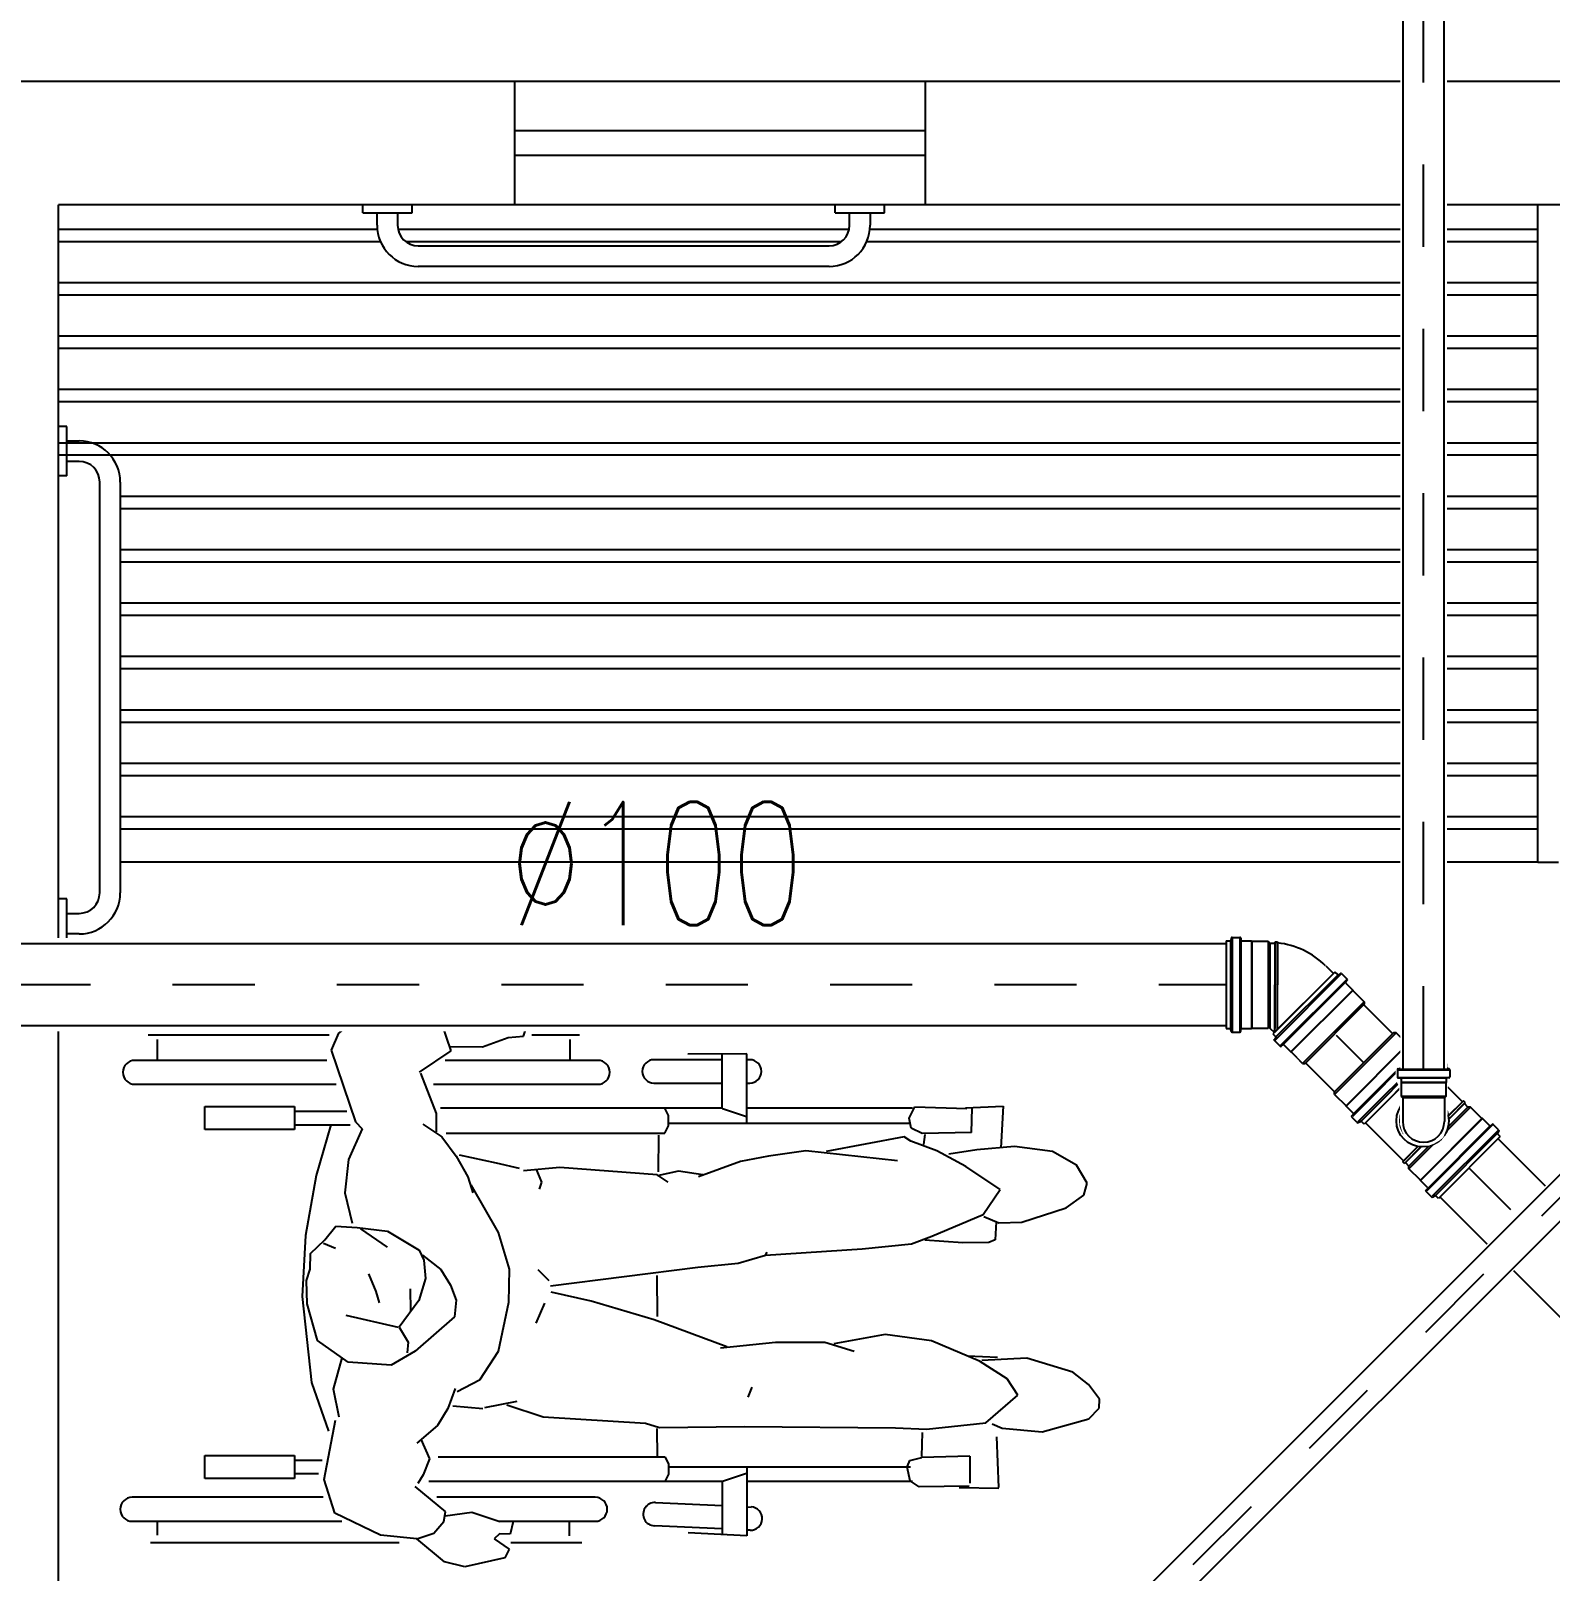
# Model space of a CAD drawing. Header units: inches. Extents: x 542787 to 543192, y 9574025 to 9574373.
# Drawn here: x 543041.507 to 543043.356, y 9574120.146 to 9574122.021 of the extents above; entities that cross this region are included whole.
import ezdxf
from ezdxf.enums import TextEntityAlignment as Align

# ---------------------------------------------------------------- set-up
doc = ezdxf.new("R2010")
doc.units = ezdxf.units.IN
doc.header["$MEASUREMENT"] = 0
doc.linetypes.add('DASHDOT', pattern=[1, 0.5, -0.25, 0, -0.25])
doc.linetypes.add('HIDDEN2', pattern=[4.7625, 3.175, -1.5875])
for name, color, linetype in [('EIXO', 8, 'Continuous'), ('I-ARQ', 8, 'Continuous'), ('I-ESGOTO', 6, 'Continuous'), ('I-NORMO_INST', 4, 'Continuous')]:
    doc.layers.add(name, color=color, linetype=linetype)
doc.styles.add('125', font='ROMANS.SHX', dxfattribs={"width": 0.7, "height": 0.25})
doc.styles.add('25', font='ROMANS.SHX', dxfattribs={"width": 0.7, "height": 0.05})

# ---------------------------------------------------------------- blocks, each defined once
blk = doc.blocks.new('*U158')
at = {"color": 2}
blk.add_wipeout([(0.0201, 0.0201), (1.4558, -1.4155), (1.4155, -1.4558), (-0.0201, -0.0201)], dxfattribs=at)
for p, q in [((0.0177, 0.0177), (1.4533, -1.418)), ((-0.0177, -0.0177), (1.418, -1.4533))]:
    blk.add_line(p, q)
at = {"layer": 'EIXO', "linetype": 'DASHDOT', "ltscale": 0.01}
blk.add_line((0, 0), (1.4356, -1.4356), dxfattribs=at)
blk = doc.blocks.new('*U163')
at = {"color": 2}
blk.add_wipeout([(0, 0.0569), (5.4573, 0.0569), (5.4573, -0.0569), (0, -0.0569)], dxfattribs=at)
for p, q in [((0, 0.05), (5.4573, 0.05)), ((0, -0.05), (5.4573, -0.05))]:
    blk.add_line(p, q)
at = {"layer": 'EIXO', "linetype": 'DASHDOT', "ltscale": 0.01}
blk.add_line((0, 0), (5.4573, 0), dxfattribs=at)
blk = doc.blocks.new('*U154')
at = {"color": 2}
blk.add_wipeout([(0.0403, 0.0403), (1.3982, -1.3177), (1.3177, -1.3982), (-0.0403, -0.0403)], dxfattribs=at)
for p, q in [((0.0354, 0.0354), (1.3933, -1.3226)), ((-0.0354, -0.0354), (1.3226, -1.3933))]:
    blk.add_line(p, q)
at = {"layer": 'EIXO', "linetype": 'DASHDOT', "ltscale": 0.01}
blk.add_line((0, 0), (1.358, -1.358), dxfattribs=at)
blk = doc.blocks.new('*U136')
at = {"color": 2}
blk.add_wipeout([(-0.0584, 0.0651), (-0.0584, 0.0557), (-0.0568, 0.0539), (-0.0542, 0.0537), (-0.054, 0.0535), (-0.054, 0.0411), (-0.0538, 0.0408), (-0.0538, 0.0211), (-0.0533, 0.0206), (-0.0533, 0.0196), (-0.0581, 0.0148), (-0.0599, 0.0166), (-0.0636, 0.0129), (-0.0638, 0.0128), (-0.0664, 0.0143), (-0.0686, 0.0141), (-0.0753, 0.0074), (-0.0754, 0.005), (-0.0737, 0.003), (-0.0737, 0.0027), (-0.0825, -0.0061), (-0.0825, -0.0064), (-0.0965, -0.0204), (-0.0957, -0.0238), (-0.0238, -0.0957), (-0.0204, -0.0965), (-0.0064, -0.0825), (-0.0061, -0.0825), (0.0027, -0.0737), (0.003, -0.0737), (0.005, -0.0754), (0.0074, -0.0753), (0.0141, -0.0686), (0.0143, -0.0664), (0.0128, -0.0638), (0.0129, -0.0636), (0.0166, -0.0599), (0.0149, -0.0582), (0.0439, -0.027), (0.0519, 0.009), (0.0531, 0.0092), (0.0531, 0.0136), (0.0516, 0.0137), (0.0516, 0.0189), (0.0538, 0.0211), (0.0538, 0.0408), (0.054, 0.0411), (0.054, 0.0535), (0.0542, 0.0537), (0.0568, 0.0539), (0.0584, 0.0557), (0.0584, 0.0651), (0.0571, 0.0669), (0.0542, 0.0677), (0.054, 0.0679), (0.054, 0.0723), (-0.054, 0.0723), (-0.054, 0.0679), (-0.0542, 0.0677), (-0.0571, 0.0669)], dxfattribs=at)
for p, q in [((-0.0576, 0.0651), (-0.0576, 0.0557)), ((-0.0569, 0.0661), (-0.054, 0.0669)), ((0.0567, 0.0651), (-0.0566, 0.0651)), ((0.0533, 0.0723), (-0.0532, 0.0723)), ((-0.0532, 0.0723), (-0.0532, 0.0679)), ((0.0533, 0.0723), (0.0533, 0.0679)), ((0.0569, 0.0661), (0.054, 0.0669)), ((0.0577, 0.0651), (0.0577, 0.0557)), ((-0.0567, 0.0547), (-0.0542, 0.0545)), ((0.0567, 0.0557), (-0.0566, 0.0557)), ((-0.0532, 0.0535), (-0.0532, 0.0414)), ((0.0533, 0.0414), (-0.0532, 0.0414)), ((-0.0532, 0.0414), (-0.053, 0.0411)), ((0.053, 0.0411), (-0.053, 0.0411)), ((-0.053, 0.0411), (-0.053, 0.0214)), ((0.0533, 0.0414), (0.053, 0.0411)), ((0.053, 0.0411), (0.053, 0.0214)), ((0.0533, 0.0535), (0.0533, 0.0414)), ((0.0567, 0.0547), (0.0542, 0.0545)), ((-0.0528, 0.0191), (-0.0581, 0.0137)), ((0.053, 0.0214), (-0.053, 0.0214)), ((-0.053, 0.0214), (-0.0528, 0.0212)), ((0.053, 0.0214), (0.0508, 0.0192)), ((0.0508, 0.0192), (0.0508, 0.013)), ((-0.0732, 0.0021), (-0.0817, -0.0064)), ((-0.0748, 0.0055), (-0.0731, 0.0035)), ((-0.068, 0.0135), (-0.0747, 0.0068)), ((0.0061, -0.074), (-0.074, 0.0061)), ((0.0128, -0.0673), (-0.0673, 0.0128)), ((-0.0668, 0.0137), (-0.0642, 0.0121)), ((-0.0599, 0.0155), (-0.063, 0.0123)), ((0.0155, -0.0599), (-0.0599, 0.0155)), ((-0.056, 0.013), (0, 0.013)), ((-0.0542, 0.0098), (0, 0.0098)), ((0.0508, 0.013), (0, 0.013)), ((0.0523, 0.0129), (0, 0.0129)), ((0.0523, 0.0099), (0, 0.0099)), ((0.0508, 0.0098), (0, 0.0098)), ((0.0508, 0.013), (0.0523, 0.0129)), ((0.0508, 0.0098), (0.0523, 0.0099)), ((0.0523, 0.0129), (0.0523, 0.0099)), ((-0.0957, -0.0207), (-0.0817, -0.0068)), ((-0.0817, -0.0064), (-0.0817, -0.0068)), ((-0.0957, -0.0207), (-0.0957, -0.0238)), ((-0.0238, -0.0957), (-0.0957, -0.0238)), ((0.0231, -0.0488), (0.0137, -0.0581)), ((0.0021, -0.0732), (-0.0064, -0.0817)), ((0.0055, -0.0748), (0.0035, -0.0731)), ((0.0135, -0.068), (0.0068, -0.0747)), ((0.0137, -0.0668), (0.0121, -0.0642)), ((0.0155, -0.0599), (0.0123, -0.063)), ((-0.0068, -0.0817), (-0.0207, -0.0957)), ((-0.0064, -0.0817), (-0.0068, -0.0817)), ((-0.0207, -0.0957), (-0.0238, -0.0957))]:
    blk.add_line(p, q)
at = {"color": 8}
for p, q in [((0.0533, 0.0671), (-0.0532, 0.0671)), ((0.0533, 0.0544), (-0.0532, 0.0544)), ((0.0508, 0.0192), (-0.0527, 0.0192)), ((0.0028, -0.0725), (-0.0725, 0.0028)), ((0.0118, -0.0635), (-0.0635, 0.0118)), ((-0.0581, 0.0137), (0.0137, -0.0581)), ((-0.0543, 0.0099), (0, 0.0099)), ((-0.0533, 0.0129), (0, 0.0129)), ((-0.0817, -0.0064), (-0.0064, -0.0817)), ((-0.0817, -0.0068), (-0.0068, -0.0817)), ((-0.0957, -0.0207), (-0.0207, -0.0957))]:
    blk.add_line(p, q, dxfattribs=at)
for centre, radius, start, end in [((-0.0566, 0.0651), 0.001, 105, 180), ((-0.0542, 0.0679), 0.001, 285, 0), ((0.0543, 0.0679), 0.001, 180, 255), ((0.0567, 0.0651), 0.001, 0, 75), ((-0.0566, 0.0557), 0.001, 180, 265), ((-0.0542, 0.0535), 0.001, 0, 85), ((0.0543, 0.0535), 0.001, 95, 180), ((0.0567, 0.0557), 0.001, 275, 0), ((-0.0538, 0.0201), 0.0015, 315, 45), ((-0.074, 0.0061), 0.001, 135, 220), ((-0.0739, 0.0028), 0.001, 315, 40), ((-0.0673, 0.0128), 0.001, 60, 135), ((-0.0637, 0.013), 0.001, 240, 315), ((-0.0458, 0.0201), 0.0972, 315, 353.9013), ((0.0028, -0.0739), 0.001, 50, 135), ((0.0061, -0.074), 0.001, 230, 315), ((0.013, -0.0637), 0.001, 135, 210), ((0.0128, -0.0673), 0.001, 315, 30)]:
    blk.add_arc(centre, radius, start, end)
blk = doc.blocks.new('*U178')
at = {"color": 2}
blk.add_wipeout([(0.0161, -0.0161), (-1.5988, -1.631), (-1.631, -1.5988), (-0.0161, 0.0161)], dxfattribs=at)
for p, q in [((-0.0141, 0.0141), (-1.629, -1.6007)), ((0.0141, -0.0141), (-1.6007, -1.629))]:
    blk.add_line(p, q)
at = {"layer": 'EIXO', "linetype": 'DASHDOT', "ltscale": 0.01}
blk.add_line((0, 0), (-1.6149, -1.6149), dxfattribs=at)
blk = doc.blocks.new('A$C01993D97')
for p, q in [((0.0062, 0.0569), (0.0054, 0.054)), ((0.0072, 0.0576), (0.0166, 0.0576)), ((0.0072, -0.0567), (0.0072, 0.0566)), ((0.0166, -0.0567), (0.0166, 0.0566)), ((0.0176, 0.0567), (0.0178, 0.0542)), ((0.1342, 0.0569), (0.1334, 0.054)), ((0.1352, 0.0576), (0.1446, 0.0576)), ((0.1352, -0.0567), (0.1352, 0.0566)), ((0.1446, -0.0567), (0.1446, 0.0566)), ((0.1456, 0.0567), (0.1458, 0.0542)), ((0, -0.0533), (0, 0.0532)), ((0, 0.0532), (0.0044, 0.0532)), ((0.0188, 0.0532), (0.0309, 0.0532)), ((0.0309, -0.0533), (0.0309, 0.0532)), ((0.0309, 0.0532), (0.0312, 0.053)), ((0.0312, 0.053), (0.0509, 0.053)), ((0.0509, 0.053), (0.0509, 0.0119)), ((0.0509, 0.053), (0.0531, 0.0508)), ((0.0531, 0.0508), (0.0593, 0.0508)), ((0.0593, 0.0508), (0.0594, 0.0523)), ((0.0594, 0.0523), (0.0594, 0.0239)), ((0.0594, 0.0523), (0.0624, 0.0523)), ((0.0624, 0.0523), (0.0624, 0.0262)), ((0.0625, 0.0508), (0.0624, 0.0523)), ((0.0625, 0.0508), (0.128, 0.0508)), ((0.128, -0.0533), (0.128, 0.0532)), ((0.128, 0.0532), (0.1324, 0.0532)), ((0.1468, 0.0532), (0.1589, 0.0532)), ((0.1589, 0.0532), (0.1592, 0.053)), ((0.1789, 0.053), (0.1592, 0.053)), ((0.1789, 0.053), (0.1811, 0.0508)), ((0.1811, -0.0508), (0.1811, 0.0508)), ((0.0509, -0.053), (0.0509, -0.0119)), ((0.0594, -0.0523), (0.0594, -0.0239)), ((0.0624, -0.0523), (0.0624, -0.0262)), ((0, -0.0533), (0.0044, -0.0533)), ((0.0062, -0.0569), (0.0054, -0.054)), ((0.0176, -0.0567), (0.0178, -0.0542)), ((0.0188, -0.0533), (0.0309, -0.0533)), ((0.0309, -0.0533), (0.0312, -0.053)), ((0.0312, -0.053), (0.0509, -0.053)), ((0.0509, -0.053), (0.0531, -0.0508)), ((0.0531, -0.0508), (0.0593, -0.0508)), ((0.0593, -0.0508), (0.0594, -0.0523)), ((0.0594, -0.0523), (0.0624, -0.0523)), ((0.0625, -0.0508), (0.0624, -0.0523)), ((0.0625, -0.0508), (0.128, -0.0508)), ((0.128, -0.0533), (0.1324, -0.0533)), ((0.1342, -0.0569), (0.1334, -0.054)), ((0.1456, -0.0567), (0.1458, -0.0542)), ((0.1468, -0.0533), (0.1589, -0.0533)), ((0.1589, -0.0533), (0.1592, -0.053)), ((0.1592, -0.053), (0.1789, -0.053)), ((0.1789, -0.053), (0.1811, -0.0508)), ((0.0072, -0.0577), (0.0166, -0.0577)), ((0.1352, -0.0577), (0.1446, -0.0577))]:
    blk.add_line(p, q)
at = {"color": 8}
for p, q in [((0.0052, -0.0533), (0.0052, 0.0532)), ((0.0179, -0.0533), (0.0179, 0.0532)), ((0.0312, -0.053), (0.0312, 0.053)), ((0.0531, 0.0508), (0.0531, 0.0163)), ((0.0593, 0.0508), (0.0593, 0.0238)), ((0.0625, 0.0508), (0.0625, 0.0263)), ((0.128, -0.0508), (0.128, 0.0508)), ((0.128, -0.0508), (0.128, 0.0508)), ((0.1332, -0.0533), (0.1332, 0.0532)), ((0.1459, -0.0533), (0.1459, 0.0532)), ((0.1589, 0.0532), (0.1589, -0.0533)), ((0.1592, 0.053), (0.1592, -0.053)), ((0.1789, 0.053), (0.1789, -0.053)), ((0.0531, -0.0508), (0.0531, -0.0163)), ((0.0593, -0.0508), (0.0593, -0.0238)), ((0.0625, -0.0508), (0.0625, -0.0263))]:
    blk.add_line(p, q, dxfattribs=at)
for radius in [0.0318, 0.0256]:
    blk.add_circle((0.0804, 0), radius)
blk.add_circle((0.0804, 0), 0.0273, dxfattribs=at)
for centre, start, end in [((0.0072, 0.0566), 90, 165), ((0.0166, 0.0566), 5, 90), ((0.1352, 0.0566), 90, 165), ((0.1446, 0.0566), 5, 90), ((0.0044, 0.0542), 270, 345), ((0.0188, 0.0542), 185, 270), ((0.1324, 0.0542), 270, 345), ((0.1468, 0.0542), 185, 270), ((0.0044, -0.0543), 15, 90), ((0.0188, -0.0543), 90, 175), ((0.1324, -0.0543), 15, 90), ((0.1468, -0.0543), 90, 175), ((0.0072, -0.0567), 195, 270), ((0.0166, -0.0567), 270, 355), ((0.1352, -0.0567), 195, 270), ((0.1446, -0.0567), 270, 355)]:
    blk.add_arc(centre, 0.001, start, end)
blk = doc.blocks.new('*U137')
at = {"color": 2}
blk.add_wipeout([(0.0357, -0.1086), (0.0322, -0.1105), (0.0183, -0.0966), (0.0179, -0.0966), (0.0097, -0.0884), (0.0089, -0.089), (0.0039, -0.0888), (-0.0028, -0.0821), (-0.0034, -0.0776), (-0.0025, -0.0761), (-0.0067, -0.072), (-0.0049, -0.0703), (-0.0475, -0.0276), (-0.0487, -0.0286), (-0.0543, -0.023), (-0.0533, -0.0218), (-0.0552, -0.02), (-0.0583, -0.02), (-0.0722, -0.0061), (-0.0726, -0.0061), (-0.0808, 0.0022), (-0.0816, 0.0015), (-0.0866, 0.0017), (-0.0933, 0.0084), (-0.0939, 0.0129), (-0.093, 0.0144), (-0.0952, 0.0166), (-0.0161, 0.0958), (-0.0139, 0.0936), (-0.0124, 0.0944), (-0.0079, 0.0938), (-0.0012, 0.0871), (-0.001, 0.0821), (-0.0016, 0.0813), (0.0079, 0.0718), (0.0077, 0.0716), (0.0205, 0.0588), (0.0205, 0.0557), (0.0224, 0.0539), (0.0235, 0.0548), (0.0291, 0.0492), (0.0282, 0.0481), (0.0708, 0.0054), (0.0725, 0.0072), (0.0766, 0.003), (0.0781, 0.0039), (0.0826, 0.0033), (0.0893, -0.0034), (0.0895, -0.0084), (0.0889, -0.0092), (0.0984, -0.0187), (0.0982, -0.0189), (0.111, -0.0317), (0.1091, -0.0352)], dxfattribs=at)
at = {"color": 2, "rotation": 315.0000000000355}
blk.add_blockref('A$C01993D97', (-0.0557, 0.0562), dxfattribs=at)
blk = doc.blocks.new('*U205')
at = {"color": 1, "style": '25'}
for tag, flags, p in [('MARCA', 1, (0, -0.1877)), ('QUANT.', 3, (0, -0.2718))]:
    blk.add_attdef(tag, text='', height=0.05, dxfattribs=dict(at, flags=flags)).set_placement(p, align=Align.CENTER)
at = {"color": 2}
blk.add_wipeout([(0.0287, -0.0245), (0.0294, -0.0413), (0.034, -0.0514), (0.034, -0.0656), (0.0294, -0.0656), (0.0294, -0.07), (0, -0.07), (-0.0294, -0.07), (-0.0294, -0.0661), (-0.034, -0.0661), (-0.034, -0.0519), (-0.0292, -0.0417), (-0.0297, -0.0182), (-0.0292, -0.0088), (-0.0277, 0.01), (-0.0239, 0.0196), (-0.0192, 0.0234), (-0.0124, 0.0273), (-0.006, 0.0297), (0.0054, 0.0291), (0.0148, 0.0264), (0.0211, 0.0214), (0.0258, 0.0129), (0.0287, 0.0036), (0.0287, -0.0055)], dxfattribs=at)
for p, q in [((0.0254, -0.0285), (0.0254, 0)), ((-0.0254, -0.0285), (-0.0254, 0)), ((-0.0272, -0.0303), (-0.0254, -0.0285)), ((-0.0272, -0.0471), (-0.0272, -0.0303)), ((-0.0272, -0.0303), (0.0272, -0.0303)), ((0.0272, -0.0303), (0.0254, -0.0285)), ((0.0272, -0.0471), (0.0272, -0.0303)), ((-0.0318, -0.0629), (-0.0318, -0.0542)), ((-0.0309, -0.0532), (-0.0283, -0.0529)), ((0.0308, -0.0534), (-0.0308, -0.0534)), ((-0.0274, -0.0473), (-0.0272, -0.0471)), ((-0.0274, -0.0519), (-0.0274, -0.0473)), ((-0.0272, -0.0471), (0.0272, -0.0471)), ((0.0274, -0.0473), (0.0272, -0.0471)), ((0.0274, -0.0519), (0.0274, -0.0473)), ((0.0309, -0.0532), (0.0283, -0.0529)), ((0.0318, -0.0629), (0.0318, -0.0542)), ((-0.0311, -0.0639), (-0.0281, -0.0647)), ((0.0308, -0.0629), (-0.0308, -0.0629)), ((-0.0274, -0.07), (-0.0274, -0.0656)), ((0.0274, -0.07), (-0.0274, -0.07)), ((0.0274, -0.07), (0.0274, -0.0656)), ((0.0311, -0.0639), (0.0281, -0.0647))]:
    blk.add_line(p, q)
at = {"color": 8}
for p, q in [((-0.0254, -0.0285), (0.0254, -0.0285)), ((-0.0274, -0.0473), (0.0274, -0.0473)), ((0.0274, -0.0529), (-0.0274, -0.0529)), ((0.0274, -0.0649), (-0.0274, -0.0649))]:
    blk.add_line(p, q, dxfattribs=at)
for centre, radius, start, end in [((0, 0), 0.0254, 0, 180), ((-0.0308, -0.0542), 0.001, 95, 180), ((-0.0283, -0.0519), 0.001, 275, 0), ((0.0283, -0.0519), 0.001, 180, 265), ((0.0308, -0.0542), 0.001, 0, 85), ((-0.0308, -0.0629), 0.001, 180, 255), ((-0.0283, -0.0656), 0.001, 0, 75), ((0.0283, -0.0656), 0.001, 105, 180), ((0.0308, -0.0629), 0.001, 285, 0)]:
    blk.add_arc(centre, radius, start, end)
at = {"color": 1, "style": '25', "flags": 1}
blk.add_attdef('DESCRICAO', text='', height=0.05, dxfattribs=at).set_placement((0, -0.1085), align=Align.CENTER)
blk = doc.blocks.new('*U229')
at = {"color": 2}
blk.add_wipeout([(0.0285, 0), (0.0285, -3.6548), (-0.0285, -3.6548), (-0.0285, 0)], dxfattribs=at)
for p, q in [((-0.025, 0), (-0.025, -3.6548)), ((0.025, 0), (0.025, -3.6548))]:
    blk.add_line(p, q)
at = {"layer": 'EIXO', "linetype": 'DASHDOT', "ltscale": 0.01}
blk.add_line((0, 0), (0, -3.6548), dxfattribs=at)

msp = doc.modelspace()

# ---------------------------------------------------------------- linework, layer by layer
at = {"layer": 'I-ARQ'}
for p, q in [((543045.091, 9574121.9589), (543041.396, 9574121.9589)), ((543042.096, 9574121.8089), (543042.096, 9574121.9589)), ((543042.596, 9574121.8089), (543042.596, 9574121.9589)), ((543044.941, 9574121.8089), (543041.541, 9574121.8089)), ((543041.541, 9574119.1589), (543041.541, 9574121.8089)), ((543041.911, 9574121.7989), (543041.911, 9574121.8089)), ((543041.971, 9574121.7989), (543041.971, 9574121.8089)), ((543042.486, 9574121.7989), (543042.486, 9574121.8089)), ((543042.546, 9574121.7989), (543042.546, 9574121.8089)), ((543043.341, 9574121.0089), (543043.341, 9574121.8089)), ((543043.341, 9574121.0089), (543043.341, 9574121.8089)), ((543041.911, 9574121.7989), (543041.971, 9574121.7989)), ((543041.9285, 9574121.7839), (543041.9285, 9574121.7989)), ((543041.9535, 9574121.7989), (543041.9535, 9574121.7839)), ((543042.486, 9574121.7989), (543042.546, 9574121.7989)), ((543042.5035, 9574121.7839), (543042.5035, 9574121.7989)), ((543042.5285, 9574121.7989), (543042.5285, 9574121.7839)), ((543041.9288, 9574121.7789), (543041.541, 9574121.7789)), ((543042.503, 9574121.7789), (543041.954, 9574121.7789)), ((543043.341, 9574121.7789), (543042.5282, 9574121.7789)), ((543041.9327, 9574121.7639), (543041.541, 9574121.7639)), ((543042.4935, 9574121.7639), (543041.9635, 9574121.7639)), ((543041.9785, 9574121.7589), (543042.4785, 9574121.7589)), ((543043.341, 9574121.7639), (543042.5243, 9574121.7639)), ((543042.4785, 9574121.7339), (543041.9785, 9574121.7339)), ((543043.341, 9574121.7139), (543041.541, 9574121.7139)), ((543043.341, 9574121.6989), (543041.541, 9574121.6989)), ((543043.341, 9574121.6489), (543041.541, 9574121.6489)), ((543043.341, 9574121.6339), (543041.541, 9574121.6339)), ((543043.341, 9574121.5839), (543041.541, 9574121.5839)), ((543043.341, 9574121.5689), (543041.541, 9574121.5689)), ((543041.551, 9574121.5389), (543041.541, 9574121.5389)), ((543041.551, 9574121.4789), (543041.551, 9574121.5389)), ((543043.341, 9574121.5189), (543041.541, 9574121.5189)), ((543041.551, 9574121.5214), (543041.566, 9574121.5214)), ((543043.341, 9574121.5039), (543041.541, 9574121.5039)), ((543041.566, 9574121.4964), (543041.551, 9574121.4964)), ((543041.551, 9574121.4789), (543041.541, 9574121.4789)), ((543041.591, 9574120.9714), (543041.591, 9574121.4714)), ((543041.616, 9574121.4714), (543041.616, 9574120.9714)), ((543043.341, 9574121.4539), (543041.616, 9574121.4539)), ((543043.341, 9574121.4389), (543041.616, 9574121.4389)), ((543043.341, 9574121.3889), (543041.616, 9574121.3889)), ((543043.341, 9574121.3739), (543041.6159, 9574121.3739)), ((543043.341, 9574121.3239), (543041.616, 9574121.3239)), ((543043.341, 9574121.3089), (543041.616, 9574121.3089)), ((543043.341, 9574121.2589), (543041.616, 9574121.2589)), ((543043.341, 9574121.2439), (543041.616, 9574121.2439)), ((543043.341, 9574121.1939), (543041.616, 9574121.1939)), ((543043.341, 9574121.1789), (543041.616, 9574121.1789)), ((543043.341, 9574121.1289), (543041.616, 9574121.1289)), ((543043.341, 9574121.1139), (543041.616, 9574121.1139)), ((543043.341, 9574121.0639), (543041.616, 9574121.0639)), ((543043.341, 9574121.0489), (543041.616, 9574121.0489)), ((543043.341, 9574121.0089), (543041.616, 9574121.0089)), ((543043.341, 9574121.0089), (543041.616, 9574121.0089)), ((543043.341, 9574121.0089), (543043.366, 9574121.0089)), ((543043.341, 9574121.0089), (543043.366, 9574121.0089)), ((543041.551, 9574120.9639), (543041.541, 9574120.9639)), ((543041.551, 9574120.9039), (543041.551, 9574120.9639)), ((543041.551, 9574120.9464), (543041.566, 9574120.9464)), ((543041.566, 9574120.9214), (543041.551, 9574120.9214)), ((543041.551, 9574120.9039), (543041.541, 9574120.9039))]:
    msp.add_line(p, q, dxfattribs=at)
at = {"layer": 'I-ARQ', "linetype": 'HIDDEN2'}
for p, q in [((543042.596, 9574121.8989), (543042.096, 9574121.8989)), ((543042.596, 9574121.8689), (543042.096, 9574121.8689))]:
    msp.add_line(p, q, dxfattribs=at)
at = {"layer": 'I-ARQ', "linetype": 'ByBlock'}
for p, q in [((543042.0308, 9574120.8415), (543041.9947, 9574120.8238)), ((543042.0723, 9574120.8357), (543042.0308, 9574120.8415)), ((543042.093, 9574120.8169), (543042.0723, 9574120.8357)), ((543041.9801, 9574120.8265), (543041.8978, 9574120.8126)), ((543041.9947, 9574120.8238), (543041.9801, 9574120.8265)), ((543041.9954, 9574120.8224), (543042.0072, 9574120.811)), ((543042.0771, 9574120.8153), (543042.0768, 9574120.8259)), ((543042.1052, 9574120.8125), (543042.0771, 9574120.8153)), ((543041.8701, 9574120.7982), (543041.6498, 9574120.7982)), ((543041.8815, 9574120.8007), (543041.8726, 9574120.7799)), ((543041.8978, 9574120.8126), (543041.8815, 9574120.8007)), ((543042.0072, 9574120.811), (543042.0182, 9574120.7791)), ((543042.088, 9574120.7953), (543042.1068, 9574120.7968)), ((543042.1052, 9574120.8125), (543042.1109, 9574120.8085)), ((543042.1068, 9574120.7968), (543042.1109, 9574120.8085)), ((543042.1747, 9574120.7982), (543042.1169, 9574120.7982)), ((543041.6609, 9574120.793), (543041.6609, 9574120.7689)), ((543041.8726, 9574120.7799), (543041.9023, 9574120.6926)), ((543042.0182, 9574120.7791), (543041.9798, 9574120.7532)), ((543042.0172, 9574120.7844), (543042.0566, 9574120.7838)), ((543042.0566, 9574120.7838), (543042.088, 9574120.7953)), ((543042.1632, 9574120.793), (543042.1632, 9574120.7689)), ((543041.8672, 9574120.7675), (543041.6337, 9574120.7675)), ((543042.1971, 9574120.7675), (543042.0113, 9574120.7675)), ((543042.3485, 9574120.7683), (543042.2654, 9574120.7683)), ((543042.3784, 9574120.7754), (543042.3067, 9574120.7749)), ((543042.3485, 9574120.7091), (543042.3485, 9574120.7752)), ((543042.382, 9574120.7683), (543042.3781, 9574120.7683)), ((543042.3784, 9574120.6909), (543042.3784, 9574120.7754)), ((543041.9813, 9574120.7519), (543042.0005, 9574120.7027)), ((543042.2654, 9574120.7399), (543042.3466, 9574120.7399)), ((543042.3794, 9574120.7399), (543042.382, 9574120.7399)), ((543041.6337, 9574120.7383), (543041.8786, 9574120.7383)), ((543041.997, 9574120.7383), (543042.1971, 9574120.7383)), ((543041.7188, 9574120.7112), (543041.828, 9574120.7112)), ((543041.7188, 9574120.6832), (543041.7188, 9574120.7112)), ((543041.828, 9574120.7112), (543041.828, 9574120.6832)), ((543041.828, 9574120.7055), (543041.8915, 9574120.7055)), ((543042.0005, 9574120.7027), (543042.0004, 9574120.6803)), ((543042.3485, 9574120.7091), (543042.0056, 9574120.7091)), ((543042.2833, 9574120.7003), (543042.2787, 9574120.7091)), ((543042.3487, 9574120.7088), (543042.3779, 9574120.6991)), ((543042.5799, 9574120.7093), (543042.3784, 9574120.7093)), ((543042.5761, 9574120.6972), (543042.5829, 9574120.711)), ((543042.5829, 9574120.711), (543042.6462, 9574120.7089)), ((543042.6446, 9574120.7095), (543042.6905, 9574120.7118)), ((543042.6519, 9574120.6796), (543042.6525, 9574120.7097)), ((543042.6905, 9574120.7118), (543042.6874, 9574120.661)), ((543041.8287, 9574120.6891), (543041.8958, 9574120.6891)), ((543041.8724, 9574120.6891), (543041.8543, 9574120.6275)), ((543041.9105, 9574120.684), (543041.8937, 9574120.6469)), ((543041.9023, 9574120.6926), (543041.9105, 9574120.684)), ((543041.9841, 9574120.6897), (543042.0073, 9574120.6745)), ((543042.2787, 9574120.679), (543042.2833, 9574120.6878)), ((543042.2833, 9574120.6878), (543042.2833, 9574120.7003)), ((543042.2838, 9574120.6912), (543042.5777, 9574120.6912)), ((543042.5783, 9574120.6849), (543042.5761, 9574120.6972)), ((543042.5918, 9574120.6786), (543042.5783, 9574120.6849)), ((543041.828, 9574120.6832), (543041.7188, 9574120.6832)), ((543042.0073, 9574120.6745), (543042.0249, 9574120.6507)), ((543042.0127, 9574120.679), (543042.2787, 9574120.679)), ((543042.2711, 9574120.6765), (543042.2705, 9574120.6316)), ((543042.5697, 9574120.6742), (543042.4748, 9574120.6567)), ((543042.5779, 9574120.6691), (543042.5697, 9574120.6742)), ((543042.6095, 9574120.6572), (543042.5779, 9574120.6691)), ((543042.6519, 9574120.6796), (543042.5918, 9574120.6786)), ((543042.5939, 9574120.6649), (543042.5953, 9574120.6771)), ((543041.8937, 9574120.6469), (543041.8892, 9574120.6061)), ((543042.0249, 9574120.6507), (543042.0391, 9574120.6259)), ((543042.0737, 9574120.6422), (543042.0288, 9574120.652)), ((543042.405, 9574120.6509), (543042.3706, 9574120.6444)), ((543042.4503, 9574120.6573), (543042.405, 9574120.6509)), ((543042.5617, 9574120.645), (543042.4503, 9574120.6573)), ((543042.6448, 9574120.6382), (543042.6095, 9574120.6572)), ((543042.6585, 9574120.6586), (543042.6241, 9574120.6534)), ((543042.7041, 9574120.6625), (543042.6585, 9574120.6586)), ((543042.7505, 9574120.6565), (543042.7041, 9574120.6625)), ((543042.7796, 9574120.6401), (543042.7505, 9574120.6565)), ((543041.8543, 9574120.6275), (543041.8415, 9574120.5543)), ((543042.1019, 9574120.6357), (543042.0737, 9574120.6422)), ((543042.151, 9574120.637), (543042.1068, 9574120.6331)), ((543042.1225, 9574120.6338), (543042.1284, 9574120.6194)), ((543042.2694, 9574120.6281), (543042.151, 9574120.637)), ((543042.2954, 9574120.6324), (543042.2694, 9574120.627)), ((543042.2829, 9574120.6194), (543042.2694, 9574120.6281)), ((543042.3247, 9574120.6282), (543042.2954, 9574120.6324)), ((543042.3706, 9574120.6444), (543042.3197, 9574120.6259)), ((543042.6869, 9574120.6104), (543042.6448, 9574120.6382)), ((543042.7924, 9574120.6178), (543042.7796, 9574120.6401)), ((543042.0391, 9574120.6259), (543042.0449, 9574120.6061)), ((543042.0427, 9574120.616), (543042.0757, 9574120.5579)), ((543042.1284, 9574120.6194), (543042.1259, 9574120.6106)), ((543042.6659, 9574120.5798), (543042.6869, 9574120.6104)), ((543042.7886, 9574120.6032), (543042.7924, 9574120.6178)), ((543041.8892, 9574120.6061), (543041.8982, 9574120.5692)), ((543042.767, 9574120.5879), (543042.7886, 9574120.6032)), ((543042.6037, 9574120.5534), (543042.6659, 9574120.5798)), ((543042.6667, 9574120.5776), (543042.6849, 9574120.5698)), ((543042.6819, 9574120.5711), (543042.6806, 9574120.5492)), ((543042.7129, 9574120.5706), (543042.767, 9574120.5879)), ((543041.8415, 9574120.5543), (543041.8374, 9574120.4799)), ((543041.8648, 9574120.5489), (543041.8785, 9574120.5658)), ((543041.8785, 9574120.5658), (543041.9044, 9574120.5641)), ((543041.9044, 9574120.5641), (543041.941, 9574120.5595)), ((543041.9413, 9574120.5399), (543041.9088, 9574120.5623)), ((543041.941, 9574120.5595), (543041.9797, 9574120.5365)), ((543042.0757, 9574120.5579), (543042.0894, 9574120.5134)), ((543042.579, 9574120.5442), (543042.6037, 9574120.5534)), ((543042.6849, 9574120.5698), (543042.7129, 9574120.5706)), ((543041.8473, 9574120.5322), (543041.8648, 9574120.5489)), ((543041.8634, 9574120.5451), (543041.8779, 9574120.5388)), ((543041.9797, 9574120.5365), (543041.9854, 9574120.5242)), ((543042.4012, 9574120.5305), (543042.5187, 9574120.5382)), ((543042.4012, 9574120.5305), (543042.4031, 9574120.534)), ((543042.5187, 9574120.5382), (543042.579, 9574120.5442)), ((543042.6413, 9574120.5452), (543042.595, 9574120.5487)), ((543042.673, 9574120.5457), (543042.6413, 9574120.5452)), ((543042.6806, 9574120.5492), (543042.673, 9574120.5457)), ((543041.847, 9574120.5134), (543041.8473, 9574120.5322)), ((543041.9838, 9574120.5302), (543042.0061, 9574120.5129)), ((543041.9854, 9574120.5242), (543041.9873, 9574120.5021)), ((543042.1397, 9574120.493), (543042.3187, 9574120.5157)), ((543042.3187, 9574120.5157), (543042.3678, 9574120.5205)), ((543042.3678, 9574120.5205), (543042.4012, 9574120.5305)), ((543041.8427, 9574120.4994), (543041.847, 9574120.5134)), ((543041.8435, 9574120.471), (543041.8427, 9574120.4994)), ((543041.918, 9574120.5075), (543041.9271, 9574120.4863)), ((543041.9873, 9574120.5021), (543041.9794, 9574120.4753)), ((543042.0061, 9574120.5129), (543042.0179, 9574120.494)), ((543042.0894, 9574120.5134), (543042.0885, 9574120.4729)), ((543042.1381, 9574120.4991), (543042.1245, 9574120.5124)), ((543042.2691, 9574120.5056), (543042.2694, 9574120.4555)), ((543041.8374, 9574120.4799), (543041.8487, 9574120.3753)), ((543041.9271, 9574120.4863), (543041.9311, 9574120.4725)), ((543041.9688, 9574120.4892), (543041.969, 9574120.4624)), ((543042.0179, 9574120.494), (543042.0249, 9574120.4757)), ((543042.189, 9574120.4745), (543042.1402, 9574120.4854)), ((543041.8558, 9574120.4266), (543041.8435, 9574120.471)), ((543041.9794, 9574120.4753), (543041.9555, 9574120.4429)), ((543042.0249, 9574120.4757), (543042.0228, 9574120.4553)), ((543042.0885, 9574120.4729), (543042.076, 9574120.4133)), ((543042.1222, 9574120.4476), (543042.1326, 9574120.4719)), ((543042.2655, 9574120.4518), (543042.189, 9574120.4745)), ((543041.9547, 9574120.4424), (543041.8909, 9574120.4569)), ((543041.9555, 9574120.4429), (543041.9663, 9574120.4246)), ((543042.0228, 9574120.4553), (543041.9747, 9574120.4134)), ((543042.354, 9574120.4189), (543042.2655, 9574120.4518)), ((543041.8933, 9574120.4002), (543041.8558, 9574120.4266)), ((543041.9663, 9574120.4246), (543041.965, 9574120.4114)), ((543042.4132, 9574120.424), (543042.3465, 9574120.4172)), ((543042.4735, 9574120.4239), (543042.4132, 9574120.424)), ((543042.5092, 9574120.4131), (543042.4735, 9574120.4239)), ((543042.5466, 9574120.4339), (543042.4842, 9574120.4224)), ((543042.6033, 9574120.426), (543042.5466, 9574120.4339)), ((543042.6616, 9574120.4013), (543042.6033, 9574120.426)), ((543041.8755, 9574120.3674), (543041.8861, 9574120.4053)), ((543041.9747, 9574120.4134), (543041.9458, 9574120.3966)), ((543042.076, 9574120.4133), (543042.0531, 9574120.3781)), ((543042.6835, 9574120.4056), (543042.647, 9574120.4074)), ((543042.719, 9574120.4049), (543042.6645, 9574120.4022)), ((543042.775, 9574120.3879), (543042.719, 9574120.4049)), ((543041.9458, 9574120.3966), (543041.8933, 9574120.4002)), ((543042.6954, 9574120.3799), (543042.6616, 9574120.4013)), ((543042.7943, 9574120.3728), (543042.775, 9574120.3879)), ((543041.8487, 9574120.3753), (543041.8694, 9574120.3161)), ((543041.8822, 9574120.333), (543041.8755, 9574120.3674)), ((543042.0235, 9574120.3679), (543042.0146, 9574120.3436)), ((543042.0531, 9574120.3781), (543042.0259, 9574120.364)), ((543042.3799, 9574120.3575), (543042.3851, 9574120.3697)), ((543042.7082, 9574120.36), (543042.6954, 9574120.3799)), ((543042.8077, 9574120.3552), (543042.7943, 9574120.3728)), ((543042.0206, 9574120.347), (543042.0573, 9574120.3437)), ((543042.0597, 9574120.3451), (543042.0991, 9574120.3526)), ((543042.0865, 9574120.3483), (543042.1305, 9574120.3337)), ((543042.6691, 9574120.3264), (543042.7082, 9574120.36)), ((543042.8073, 9574120.3441), (543042.8077, 9574120.3552)), ((543041.8643, 9574120.2574), (543041.8781, 9574120.3295)), ((543042.0146, 9574120.3436), (543042.0019, 9574120.3229)), ((543042.1305, 9574120.3337), (543042.2553, 9574120.326)), ((543042.738, 9574120.3152), (543042.7947, 9574120.3311)), ((543042.7947, 9574120.3311), (543042.8073, 9574120.3441)), ((543042.0019, 9574120.3229), (543041.9769, 9574120.3014)), ((543042.2553, 9574120.326), (543042.2723, 9574120.3207)), ((543042.269, 9574120.3194), (543042.2695, 9574120.2849)), ((543042.2723, 9574120.3207), (543042.3756, 9574120.3219)), ((543042.3756, 9574120.3219), (543042.5593, 9574120.3203)), ((543042.5593, 9574120.3203), (543042.5971, 9574120.3184)), ((543042.5913, 9574120.2852), (543042.5921, 9574120.3146)), ((543042.5971, 9574120.3184), (543042.6691, 9574120.3264)), ((543042.677, 9574120.325), (543042.6891, 9574120.3198)), ((543042.6851, 9574120.2475), (543042.6826, 9574120.3091)), ((543042.6891, 9574120.3198), (543042.738, 9574120.3152)), ((543041.9819, 9574120.3062), (543041.9922, 9574120.2825)), ((543041.7188, 9574120.2866), (543041.828, 9574120.2866)), ((543041.7188, 9574120.2586), (543041.7188, 9574120.2866)), ((543041.828, 9574120.2866), (543041.828, 9574120.2586)), ((543041.828, 9574120.2809), (543041.8615, 9574120.2809)), ((543041.9922, 9574120.2825), (543041.9844, 9574120.2631)), ((543042.0027, 9574120.285), (543042.2787, 9574120.285)), ((543042.2787, 9574120.285), (543042.2833, 9574120.2762)), ((543042.2833, 9574120.2762), (543042.2833, 9574120.2637)), ((543042.2838, 9574120.2728), (543042.5777, 9574120.2728)), ((543042.3784, 9574120.2731), (543042.3784, 9574120.1886)), ((543042.5773, 9574120.2557), (543042.5737, 9574120.2724)), ((543042.574, 9574120.2734), (543042.5767, 9574120.2805)), ((543042.5767, 9574120.2805), (543042.5913, 9574120.2839)), ((543042.6499, 9574120.2858), (543042.5913, 9574120.2839)), ((543042.6499, 9574120.2858), (543042.6496, 9574120.253)), ((543041.828, 9574120.2586), (543041.7188, 9574120.2586)), ((543041.8287, 9574120.2645), (543041.8573, 9574120.2645)), ((543041.877, 9574120.2165), (543041.8643, 9574120.2574)), ((543041.9844, 9574120.2631), (543041.9782, 9574120.2524)), ((543042.3485, 9574120.2549), (543041.9913, 9574120.2549)), ((543042.2833, 9574120.2637), (543042.2787, 9574120.2549)), ((543042.3485, 9574120.2549), (543042.3485, 9574120.1902)), ((543042.3487, 9574120.2551), (543042.3779, 9574120.2649)), ((543042.5799, 9574120.2547), (543042.3784, 9574120.2547)), ((543042.5883, 9574120.2483), (543042.5773, 9574120.2557)), ((543041.863, 9574120.2356), (543041.6306, 9574120.2356)), ((543041.9743, 9574120.2486), (543042.0119, 9574120.2179)), ((543042.194, 9574120.2356), (543042.0013, 9574120.2356)), ((543042.6491, 9574120.2491), (543042.5883, 9574120.2483)), ((543042.6849, 9574120.2464), (543042.6368, 9574120.2471)), ((543041.9327, 9574120.1897), (543041.877, 9574120.2165)), ((543042.0097, 9574120.2061), (543042.0119, 9574120.2179)), ((543042.0113, 9574120.213), (543042.0436, 9574120.2177)), ((543042.0436, 9574120.2177), (543042.0777, 9574120.206)), ((543042.2672, 9574120.2293), (543042.3483, 9574120.2255)), ((543042.3784, 9574120.2241), (543042.3837, 9574120.2238)), ((543041.6306, 9574120.2064), (543041.8858, 9574120.2064)), ((543041.6612, 9574120.1897), (543041.6612, 9574120.2056)), ((543041.9975, 9574120.1918), (543042.0097, 9574120.2061)), ((543042.0766, 9574120.2064), (543042.194, 9574120.2064)), ((543042.0941, 9574120.2062), (543042.0903, 9574120.1909)), ((543042.1624, 9574120.2072), (543042.1624, 9574120.1886)), ((543042.3485, 9574120.1971), (543042.2659, 9574120.2009)), ((543041.9554, 9574120.1803), (543041.6527, 9574120.1803)), ((543041.9767, 9574120.1849), (543041.9327, 9574120.1897)), ((543041.9767, 9574120.1849), (543041.9975, 9574120.1918)), ((543042.0104, 9574120.1572), (543041.9767, 9574120.1849)), ((543042.0774, 9574120.1911), (543042.0709, 9574120.1852)), ((543042.0709, 9574120.1852), (543042.0891, 9574120.1726)), ((543042.0903, 9574120.1909), (543042.0774, 9574120.1911)), ((543042.1776, 9574120.1803), (543042.0912, 9574120.1803)), ((543042.3784, 9574120.1886), (543042.3069, 9574120.1924)), ((543042.3823, 9574120.1955), (543042.3785, 9574120.1957)), ((543042.084, 9574120.1618), (543042.0352, 9574120.1509)), ((543042.0891, 9574120.1726), (543042.084, 9574120.1618)), ((543042.0352, 9574120.1509), (543042.0104, 9574120.1572))]:
    msp.add_line(p, q, dxfattribs=at)
at = {"layer": 'I-ARQ'}
for centre, radius, start, end in [((543041.9785, 9574121.7839), 0.05, 180, 270), ((543041.9785, 9574121.7839), 0.025, 180, 270), ((543042.4785, 9574121.7839), 0.025, 270, 0), ((543042.4785, 9574121.7839), 0.05, 270, 0), ((543041.566, 9574121.4714), 0.05, 0, 90), ((543041.566, 9574121.4714), 0.025, 0, 90), ((543041.566, 9574120.9714), 0.05, 270, 0), ((543041.566, 9574120.9714), 0.025, 270, 0)]:
    msp.add_arc(centre, radius, start, end, dxfattribs=at)
at = {"layer": 'I-ARQ', "linetype": 'ByBlock'}
for centre, radius, start, end in [((543041.6337, 9574120.7529), 0.0146, 90, 270), ((543042.1971, 9574120.7529), 0.0146, 270, 90), ((543042.2654, 9574120.7541), 0.0142, 90, 270), ((543042.382, 9574120.7541), 0.0142, 270, 90), ((543041.6306, 9574120.221), 0.0146, 90, 270), ((543042.194, 9574120.221), 0.0146, 270, 90), ((543042.2665, 9574120.2151), 0.0142, 87.3371, 267.3371), ((543042.383, 9574120.2097), 0.0142, 267.3371, 87.3371)]:
    msp.add_arc(centre, radius, start, end, dxfattribs=at)

# ---------------------------------------------------------------- block references
at = {"layer": 'I-ESGOTO', "color": 2, "rotation": 180}
msp.add_blockref('*U154', (543044.4395, 9574119.4541), dxfattribs=at)

# ---------------------------------------------------------------- next in the draw order: block references
at = {"layer": 'I-ESGOTO', "rotation": 180}
msp.add_blockref('*U158', (543041.928, 9574119.3433), dxfattribs=at)

# ---------------------------------------------------------------- next in the draw order: block references
at = {"layer": 'I-ESGOTO', "color": 2, "rotation": 180}
msp.add_blockref('*U163', (543042.9797, 9574120.8595), dxfattribs=at)

# ---------------------------------------------------------------- next in the draw order: block references
at = {"layer": 'I-ESGOTO', "rotation": 90}
msp.add_blockref('*U136', (543043.0341, 9574120.8595), dxfattribs=at)

# ---------------------------------------------------------------- next in the draw order: block references
at = {"layer": 'I-ESGOTO'}
msp.add_blockref('*U178', (543043.6991, 9574120.9313), dxfattribs=at)

# ---------------------------------------------------------------- next in the draw order: block references
at = {"layer": 'I-ESGOTO', "rotation": 180}
msp.add_blockref('*U137', (543043.2019, 9574120.6932), dxfattribs=at)

# ---------------------------------------------------------------- next in the draw order: texts
at = {"layer": 'I-NORMO_INST', "style": '125', "width": 0.7}
msp.add_text('%%C100', height=0.15, dxfattribs=at).set_placement((543042.0884, 9574120.9321))

# ---------------------------------------------------------------- next in the draw order: block references
at = {"layer": 'I-ESGOTO', "rotation": 180}
msp.add_blockref('*U205', (543043.2019, 9574120.6932), dxfattribs=at)

# ---------------------------------------------------------------- next in the draw order: block references
msp.add_blockref('*U229', (543043.202, 9574120.7577), dxfattribs=at)

doc.saveas('drawing.dxf')
